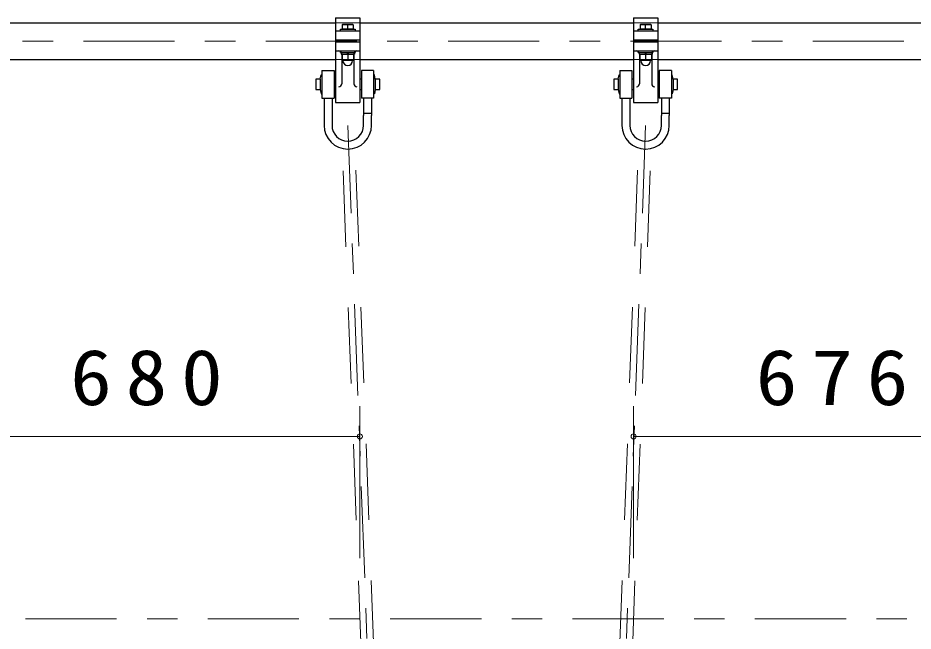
# Model space of a CAD drawing. Units: millimetres on the paper, scale 1:50. Extents: x 197 to 617, y 140 to 437.
# Drawn here: x 268.39 to 297.84, y 233.05 to 253.22 of the extents above; entities that cross this region are included whole.
import ezdxf

# ---------------------------------------------------------------- set-up
doc = ezdxf.new("R2010")
doc.units = ezdxf.units.MM
doc.linetypes.add('USER1', pattern=[4.5, 2.5, -2])
doc.linetypes.add('USER2', pattern=[6, 3, -1, 1, -1])
doc.layers.add('線', color=2, linetype='Continuous', lineweight=25)
doc.layers.add('補助', color=2, linetype='Continuous', lineweight=13)
doc.styles.add('ＭＳ ゴシック', font='')
doc.styles.get('ＭＳ ゴシック').set_extended_font_data('MS Gothic')

# ---------------------------------------------------------------- blocks, each defined once
blk = doc.blocks.new('dimension_origin')
at = {"color": 0, "linetype": 'Continuous', "lineweight": -2}
blk.add_circle((0, 0), 1.25, dxfattribs=at)

msp = doc.modelspace()

# ---------------------------------------------------------------- linework, layer by layer
at = {"layer": '線', "color": 7}
for p, q in [((266.842, 253.06), (278.842, 253.06)), ((279.642, 253.06), (288.642, 253.06)), ((289.442, 253.06), (299.742, 253.06)), ((266.842, 251.85), (278.842, 251.85)), ((279.642, 251.85), (288.642, 251.85)), ((289.442, 251.85), (299.742, 251.85))]:
    msp.add_line(p, q, dxfattribs=at)
at = {"layer": '線'}
for p, q in [((278.842, 253.22), (279.642, 253.22)), ((278.842, 253.22), (278.842, 250.435)), ((279.642, 253.22), (279.642, 250.435)), ((288.642, 253.22), (289.442, 253.22)), ((288.642, 253.22), (288.642, 250.435)), ((289.442, 253.22), (289.442, 250.435)), ((278.842, 252.8), (279.642, 252.8)), ((279.002, 252.85), (279.482, 252.85)), ((279.002, 252.8), (279.002, 252.85)), ((279.002, 252.8), (279.482, 252.8)), ((279.062, 252.99), (279.072, 253)), ((279.062, 252.99), (279.062, 252.85)), ((279.422, 252.85), (279.062, 252.85)), ((279.412, 253), (279.072, 253)), ((279.242, 252.85), (279.242, 252.978)), ((279.422, 252.99), (279.412, 253)), ((279.422, 252.99), (279.422, 252.85)), ((279.482, 252.85), (279.482, 252.8)), ((288.642, 252.8), (289.442, 252.8)), ((288.802, 252.85), (289.282, 252.85)), ((288.802, 252.8), (288.802, 252.85)), ((288.802, 252.8), (289.282, 252.8)), ((288.862, 252.99), (288.872, 253)), ((288.862, 252.99), (288.862, 252.85)), ((289.222, 252.85), (288.862, 252.85)), ((289.212, 253), (288.872, 253)), ((289.042, 252.85), (289.042, 252.978)), ((289.222, 252.99), (289.212, 253)), ((289.222, 252.99), (289.222, 252.85)), ((289.282, 252.85), (289.282, 252.8)), ((278.842, 252.5), (279.642, 252.5)), ((288.642, 252.5), (289.442, 252.5)), ((278.842, 252.435), (279.642, 252.435)), ((288.642, 252.435), (289.442, 252.435)), ((278.842, 252.135), (279.642, 252.135)), ((279.002, 252.135), (279.482, 252.135)), ((279.002, 252.085), (279.002, 252.135)), ((279.002, 252.085), (279.482, 252.085)), ((279.027, 252.085), (279.457, 252.085)), ((279.027, 252.085), (279.027, 252.025)), ((279.027, 252.025), (279.457, 252.025)), ((279.042, 252.035), (279.042, 251.057)), ((279.052, 252.025), (279.052, 251.831)), ((279.052, 252.025), (279.432, 252.025)), ((279.239, 252.025), (279.223, 252.085)), ((279.242, 252.025), (279.242, 251.848)), ((279.262, 252.025), (279.246, 252.085)), ((279.432, 252.025), (279.432, 251.831)), ((279.442, 252.035), (279.442, 251.057)), ((279.457, 252.085), (279.457, 252.025)), ((279.482, 252.135), (279.482, 252.085)), ((288.642, 252.135), (289.442, 252.135)), ((288.802, 252.135), (289.282, 252.135)), ((288.802, 252.085), (288.802, 252.135)), ((288.802, 252.085), (289.282, 252.085)), ((288.827, 252.085), (289.257, 252.085)), ((288.827, 252.085), (288.827, 252.025)), ((288.827, 252.025), (289.257, 252.025)), ((288.842, 252.035), (288.842, 251.057)), ((288.852, 252.025), (288.852, 251.831)), ((288.852, 252.025), (289.232, 252.025)), ((289.039, 252.025), (289.023, 252.085)), ((289.042, 252.025), (289.042, 251.848)), ((289.062, 252.025), (289.046, 252.085)), ((289.232, 252.025), (289.232, 251.831)), ((289.242, 252.035), (289.242, 251.057)), ((289.257, 252.085), (289.257, 252.025)), ((289.282, 252.135), (289.282, 252.085)), ((279.052, 251.831), (279.062, 251.825)), ((279.062, 251.825), (279.422, 251.825)), ((279.082, 251.815), (279.082, 251.825)), ((279.402, 251.815), (279.402, 251.825)), ((279.432, 251.831), (279.422, 251.825)), ((288.852, 251.831), (288.862, 251.825)), ((288.862, 251.825), (289.222, 251.825)), ((288.882, 251.815), (288.882, 251.825)), ((289.202, 251.815), (289.202, 251.825)), ((289.232, 251.831), (289.222, 251.825)), ((278.337, 251.205), (278.368, 251.352)), ((278.368, 251.352), (278.392, 251.347)), ((278.392, 251.485), (278.792, 251.485)), ((278.392, 251.485), (278.392, 250.585)), ((278.392, 251.347), (278.392, 250.723)), ((278.792, 251.485), (278.792, 250.585)), ((280.092, 251.485), (279.692, 251.485)), ((279.692, 251.485), (279.692, 250.585)), ((280.092, 251.485), (280.092, 250.585)), ((280.117, 251.352), (280.092, 251.347)), ((280.092, 251.347), (280.092, 250.723)), ((280.147, 251.205), (280.117, 251.352)), ((288.137, 251.205), (288.168, 251.352)), ((288.168, 251.352), (288.192, 251.347)), ((288.192, 251.485), (288.592, 251.485)), ((288.192, 251.485), (288.192, 250.585)), ((288.192, 251.347), (288.192, 250.723)), ((288.592, 251.485), (288.592, 250.585)), ((289.892, 251.485), (289.492, 251.485)), ((289.492, 251.485), (289.492, 250.585)), ((289.892, 251.485), (289.892, 250.585)), ((289.917, 251.352), (289.892, 251.347)), ((289.892, 251.347), (289.892, 250.723)), ((289.947, 251.205), (289.917, 251.352)), ((278.337, 251.205), (278.192, 251.205)), ((278.192, 251.205), (278.192, 250.865)), ((278.337, 251.205), (278.337, 250.866)), ((278.842, 251.205), (278.792, 251.205)), ((279.692, 251.205), (279.642, 251.205)), ((280.147, 251.205), (280.147, 250.866)), ((280.292, 251.205), (280.147, 251.205)), ((280.292, 250.865), (280.292, 251.205)), ((288.137, 251.205), (287.992, 251.205)), ((287.992, 251.205), (287.992, 250.865)), ((288.137, 251.205), (288.137, 250.866)), ((288.642, 251.205), (288.592, 251.205)), ((289.492, 251.205), (289.442, 251.205)), ((289.947, 251.205), (289.947, 250.866)), ((290.092, 251.205), (289.947, 251.205)), ((290.092, 250.865), (290.092, 251.205)), ((278.192, 250.865), (278.337, 250.865)), ((278.337, 250.866), (278.368, 250.718)), ((278.368, 250.718), (278.392, 250.723)), ((278.792, 250.865), (278.842, 250.865)), ((279.642, 250.865), (279.692, 250.865)), ((280.117, 250.718), (280.092, 250.723)), ((280.147, 250.866), (280.117, 250.718)), ((280.147, 250.865), (280.292, 250.865)), ((287.992, 250.865), (288.137, 250.865)), ((288.137, 250.866), (288.168, 250.718)), ((288.168, 250.718), (288.192, 250.723)), ((288.592, 250.865), (288.642, 250.865)), ((289.442, 250.865), (289.492, 250.865)), ((289.917, 250.718), (289.892, 250.723)), ((289.947, 250.866), (289.917, 250.718)), ((289.947, 250.865), (290.092, 250.865)), ((278.392, 250.585), (278.792, 250.585)), ((278.462, 250.585), (278.462, 249.685)), ((278.722, 250.585), (278.722, 249.685)), ((278.842, 250.435), (279.642, 250.435)), ((280.092, 250.585), (279.692, 250.585)), ((279.762, 250.585), (279.762, 250.005)), ((280.022, 250.585), (280.022, 250.005)), ((288.192, 250.585), (288.592, 250.585)), ((288.262, 250.585), (288.262, 249.685)), ((288.522, 250.585), (288.522, 249.685)), ((288.642, 250.435), (289.442, 250.435)), ((289.892, 250.585), (289.492, 250.585)), ((289.562, 250.585), (289.562, 250.005)), ((289.822, 250.585), (289.822, 250.005)), ((279.762, 250.085), (280.022, 250.085)), ((279.762, 249.685), (279.762, 250.005)), ((280.022, 249.685), (280.022, 250.005)), ((289.562, 250.085), (289.822, 250.085)), ((289.562, 249.685), (289.562, 250.005)), ((289.822, 249.685), (289.822, 250.005))]:
    msp.add_line(p, q, dxfattribs=at)
at = {"layer": '線', "color": 4, "linetype": 'USER1', "lineweight": 13}
for p, q in [((278.842, 253.06), (279.642, 253.06)), ((288.642, 253.06), (289.442, 253.06)), ((278.842, 251.85), (279.642, 251.85)), ((288.642, 251.85), (289.442, 251.85)), ((280.022, 223.209), (279.032, 249.678)), ((280.442, 223.225), (279.452, 249.693)), ((287.843, 223.225), (288.832, 249.693)), ((288.263, 223.209), (289.252, 249.678))]:
    msp.add_line(p, q, dxfattribs=at)
at = {"layer": '線', "color": 1, "linetype": 'USER2', "lineweight": 13}
for p, q in [((246.542, 252.455), (302.642, 252.455)), ((280.247, 222.817), (279.242, 249.685)), ((288.038, 222.817), (289.042, 249.685)), ((361.636, 233.455), (243.649, 233.455))]:
    msp.add_line(p, q, dxfattribs=at)
at = {"layer": '線', "linetype": 'USER1', "lineweight": 13}
for p, q in [((279.122, 252.5), (279.122, 252.435)), ((279.362, 252.5), (279.362, 252.435)), ((288.922, 252.5), (288.922, 252.435)), ((289.162, 252.5), (289.162, 252.435))]:
    msp.add_line(p, q, dxfattribs=at)
at = {"layer": '線'}
for centre, radius, start, end in [((279.152, 252.748), 0.246, 68.5823, 111.4176), ((279.332, 252.748), 0.246, 68.5824, 111.4176), ((288.952, 252.748), 0.246, 68.5823, 111.4176), ((289.132, 252.748), 0.246, 68.5824, 111.4176), ((278.942, 252.035), 0.1, 0, 90), ((279.542, 252.035), 0.1, 90, 180), ((288.742, 252.035), 0.1, 0, 90), ((289.342, 252.035), 0.1, 90, 180), ((279.147, 252.106), 0.274, 249.7445, 290.2556), ((279.242, 251.815), 0.16, 180, 0), ((279.337, 252.106), 0.274, 249.7445, 290.2556), ((288.947, 252.106), 0.274, 249.7445, 290.2556), ((289.042, 251.815), 0.16, 180, 0), ((289.137, 252.106), 0.274, 249.7445, 290.2556), ((278.942, 251.057), 0.1, 270, 0), ((279.542, 251.057), 0.1, 180, 270), ((288.742, 251.057), 0.1, 270, 0), ((289.342, 251.057), 0.1, 180, 270), ((279.242, 249.685), 0.78, 180, 0), ((279.242, 249.685), 0.52, 180, 0), ((289.042, 249.685), 0.78, 180, 0), ((289.042, 249.685), 0.52, 180, 0)]:
    msp.add_arc(centre, radius, start, end, dxfattribs=at)
at = {"layer": '補助'}
for p, q in [((279.639, 235.455), (279.639, 240.455)), ((288.646, 235.455), (288.646, 240.455)), ((266.046, 239.455), (279.639, 239.455)), ((288.646, 239.455), (302.156, 239.455))]:
    msp.add_line(p, q, dxfattribs=at)

# ---------------------------------------------------------------- block references
at = {"layer": '補助', "xscale": 0.0667, "yscale": 0.0667, "rotation": 180}
msp.add_blockref('dimension_origin', (279.639, 239.455), dxfattribs=at)
at = {"layer": '補助', "xscale": 0.0667, "yscale": 0.0667}
msp.add_blockref('dimension_origin', (288.646, 239.455), dxfattribs=at)

# ---------------------------------------------------------------- texts
at = {"layer": '補助', "char_height": 1.833, "attachment_point": 8, "style": 'ＭＳ ゴシック'}
for s, insert in [('\\T1.33;\\W1.1;680', (272.842, 240.455)), ('\\T1.33;\\W1.1;676', (295.401, 240.455))]:
    msp.add_mtext(s, dxfattribs=dict(at, insert=insert))

doc.saveas('drawing.dxf')
